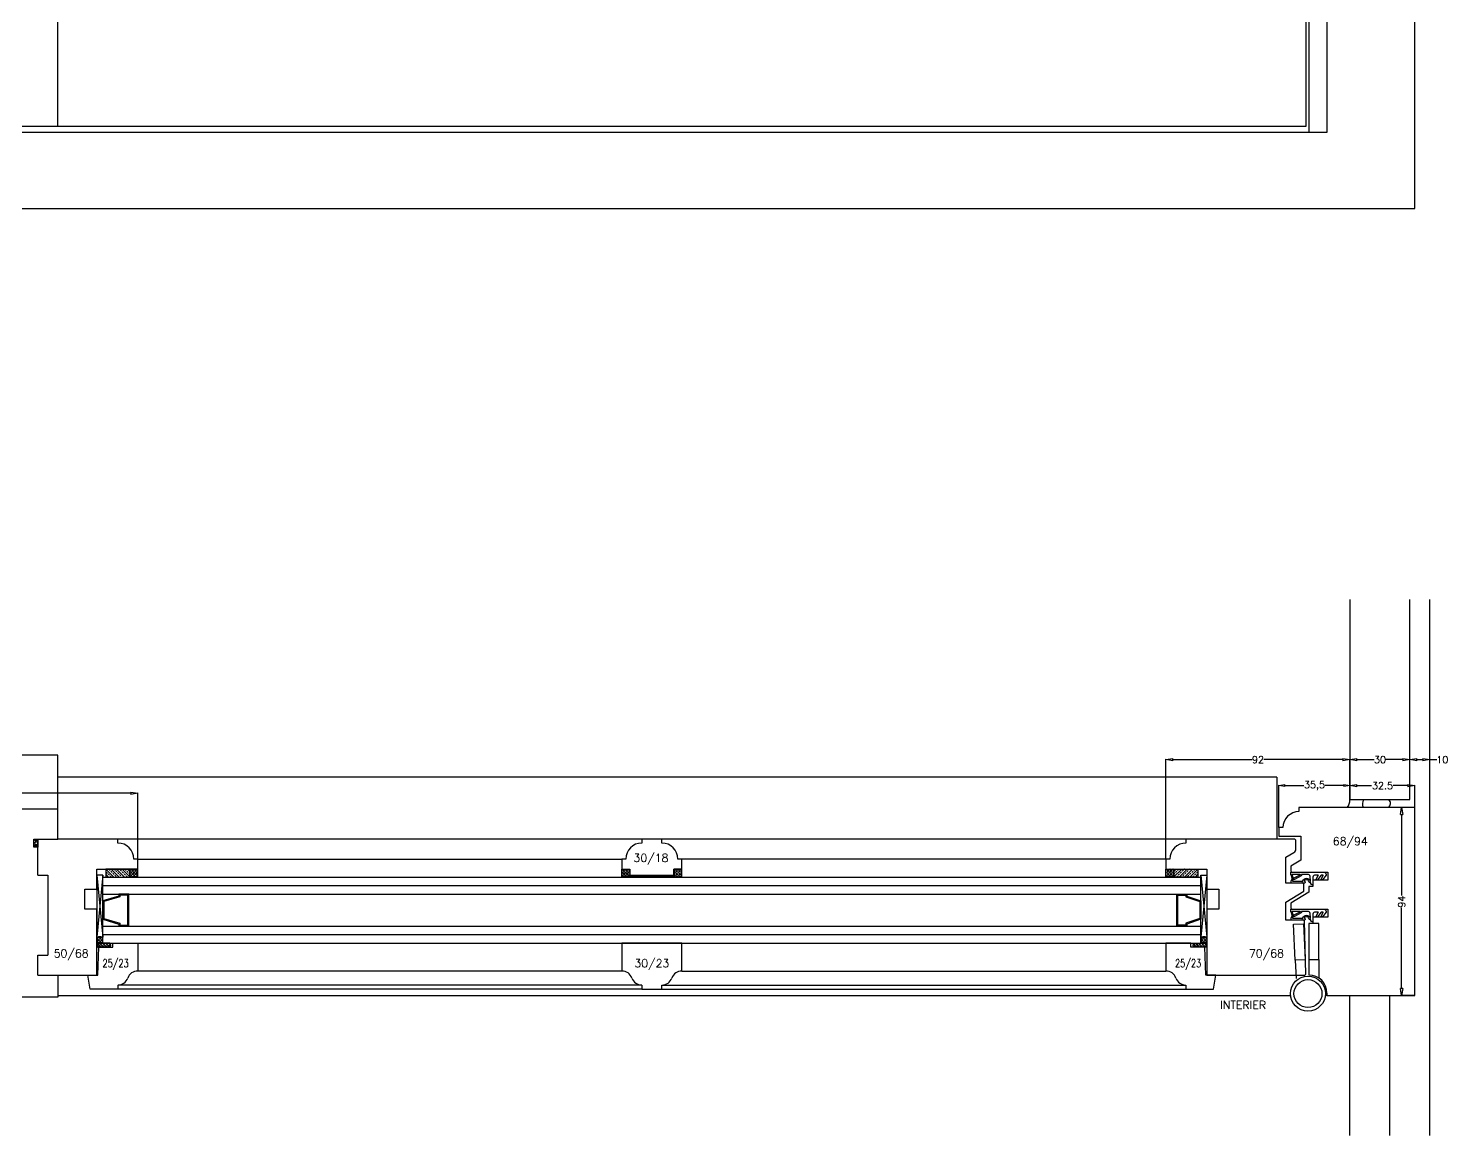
# Model space of a CAD drawing. Header units: millimetres. Extents: x 2806 to 10642, y -276 to 6064.
# Drawn here: x 5876 to 6585, y 419 to 972 of the extents above; entities that cross this region are included whole.
import ezdxf
from ezdxf.enums import TextEntityAlignment as Align

# ---------------------------------------------------------------- set-up
doc = ezdxf.new("R2010")
doc.units = ezdxf.units.MM
doc.layers.get('0').update_dxf_attribs({"color": 250})
doc.layers.add('dim', color=7, linetype='Continuous')
doc.layers.add('wall', color=5, linetype='Continuous')
doc.styles.add('ROMAND', font='romand.shx')
doc.styles.add('romans', font='romans.shx')
doc.dimstyles.new('ECH1-1', dxfattribs={"dimtxt": 3.5, "dimasz": 3.5, "dimexe": 0.18, "dimexo": 0, "dimgap": 0.09, "dimtad": 0, "dimdec": 4, "dimdsep": 46, "dimtxsty": 'romans', "dimblk1": 'CLOSEDBLANK', "dimblk2": 'CLOSEDBLANK', "dimsah": 1, "dimcen": 1, "dimclrd": 3, "dimclre": 3, "dimclrt": 6, "dimadec": 0, "dimazin": 0, "dimtfac": 1, "dimtdec": 4, "dimtofl": 0, "dimtmove": 0, "dimatfit": 3, "dimldrblk": 'CLOSEDBLANK', "dimfxl": 1, "dimtolj": 1, "dimtzin": 0, "dimarcsym": 0})

# ---------------------------------------------------------------- blocks, each defined once
blk = doc.blocks.new('_ClosedBlank')
at = {"color": 0, "linetype": 'ByBlock', "lineweight": -2}
for p, q in [((-1, 0.17), (0, 0)), ((-1, 0.17), (-1, -0.17)), ((0, 0), (-1, -0.17))]:
    blk.add_line(p, q, dxfattribs=at)
blk = doc.blocks.new('*D25')
at = {"layer": 'Defpoints', "color": 0, "transparency": 16777216}
for p in [(5930.28, 589.98), (5782.28, 557.12), (5930.28, 553.12)]:
    blk.add_point(p, dxfattribs=at)
at = {"layer": 'dim', "color": 3, "lineweight": -2, "transparency": 16777216}
for p, q in [((5782.28, 557.12), (5782.28, 590.16)), ((5785.78, 589.98), (5851.94, 589.98)), ((5926.78, 589.98), (5860.62, 589.98)), ((5930.28, 553.12), (5930.28, 590.16))]:
    blk.add_line(p, q, dxfattribs=at)
at = {"layer": 'dim', "color": 3, "lineweight": -2, "transparency": 16777216, "xscale": 3.5, "yscale": 3.5, "zscale": 3.5, "rotation": 180}
blk.add_blockref('_ClosedBlank', (5782.28, 589.98), dxfattribs=at)
at = {"layer": 'dim', "color": 3, "lineweight": -2, "transparency": 16777216, "xscale": 3.5, "yscale": 3.5, "zscale": 3.5}
blk.add_blockref('_ClosedBlank', (5930.28, 589.98), dxfattribs=at)
at = {"layer": 'dim', "color": 6, "transparency": 16777216, "insert": (5856.28, 589.98), "char_height": 3.5, "attachment_point": 5, "style": 'romans'}
blk.add_mtext('\\A1;148', dxfattribs=at)
blk = doc.blocks.new('*D4')
at = {"layer": 'Defpoints', "color": 0, "transparency": 16777216}
for p in [(6568.78, 593.81), (6536.28, 586.82), (6568.78, 582.82)]:
    blk.add_point(p, dxfattribs=at)
at = {"layer": 'dim', "color": 3, "lineweight": -2, "transparency": 16777216}
for p, q in [((6536.28, 586.82), (6536.28, 593.99)), ((6539.78, 593.81), (6547.11, 593.81)), ((6565.28, 593.81), (6557.96, 593.81)), ((6568.78, 582.82), (6568.78, 593.99))]:
    blk.add_line(p, q, dxfattribs=at)
at = {"layer": 'dim', "color": 3, "lineweight": -2, "transparency": 16777216, "xscale": 3.5, "yscale": 3.5, "zscale": 3.5, "rotation": 180}
blk.add_blockref('_ClosedBlank', (6536.28, 593.81), dxfattribs=at)
at = {"layer": 'dim', "color": 3, "lineweight": -2, "transparency": 16777216, "xscale": 3.5, "yscale": 3.5, "zscale": 3.5}
blk.add_blockref('_ClosedBlank', (6568.78, 593.81), dxfattribs=at)
at = {"layer": 'dim', "color": 6, "transparency": 16777216, "insert": (6552.53, 593.81), "char_height": 3.5, "attachment_point": 5, "style": 'romans'}
blk.add_mtext('\\A1;32.5', dxfattribs=at)
blk = doc.blocks.new('*D29')
at = {"layer": 'Defpoints', "color": 0, "transparency": 16777216}
for p in [(6536.28, 606.81), (6536.28, 586.82), (6566.28, 586.82)]:
    blk.add_point(p, dxfattribs=at)
at = {"layer": 'dim', "color": 3, "lineweight": -2, "transparency": 16777216}
for p, q in [((6536.28, 586.82), (6536.28, 606.99)), ((6539.78, 606.81), (6548.36, 606.81)), ((6562.78, 606.81), (6554.21, 606.81)), ((6566.28, 586.82), (6566.28, 606.99))]:
    blk.add_line(p, q, dxfattribs=at)
at = {"layer": 'dim', "color": 3, "lineweight": -2, "transparency": 16777216, "xscale": 3.5, "yscale": 3.5, "zscale": 3.5, "rotation": 180}
blk.add_blockref('_ClosedBlank', (6536.28, 606.81), dxfattribs=at)
at = {"layer": 'dim', "color": 3, "lineweight": -2, "transparency": 16777216, "xscale": 3.5, "yscale": 3.5, "zscale": 3.5}
blk.add_blockref('_ClosedBlank', (6566.28, 606.81), dxfattribs=at)
at = {"layer": 'dim', "color": 6, "transparency": 16777216, "insert": (6551.28, 606.81), "char_height": 3.5, "attachment_point": 5, "style": 'romans'}
blk.add_mtext('\\A1;30', dxfattribs=at)
blk = doc.blocks.new('*D5')
at = {"layer": 'Defpoints', "color": 0, "transparency": 16777216}
for p in [(6576.28, 606.81), (6566.28, 586.82), (6576.28, 586.82)]:
    blk.add_point(p, dxfattribs=at)
at = {"layer": 'dim', "color": 3, "lineweight": -2, "transparency": 16777216}
for p, q in [((6566.28, 586.82), (6566.28, 606.99)), ((6569.78, 606.81), (6572.78, 606.81)), ((6576.28, 586.82), (6576.28, 606.99)), ((6576.28, 606.81), (6579.78, 606.81))]:
    blk.add_line(p, q, dxfattribs=at)
at = {"layer": 'dim', "color": 3, "lineweight": -2, "transparency": 16777216, "xscale": 3.5, "yscale": 3.5, "zscale": 3.5, "rotation": 180}
blk.add_blockref('_ClosedBlank', (6566.28, 606.81), dxfattribs=at)
at = {"layer": 'dim', "color": 3, "lineweight": -2, "transparency": 16777216, "xscale": 3.5, "yscale": 3.5, "zscale": 3.5}
blk.add_blockref('_ClosedBlank', (6576.28, 606.81), dxfattribs=at)
at = {"layer": 'dim', "color": 6, "transparency": 16777216, "insert": (6582.46, 606.81), "char_height": 3.5, "attachment_point": 5, "style": 'romans'}
blk.add_mtext('\\A1;10', dxfattribs=at)
blk = doc.blocks.new('*D30')
at = {"layer": 'Defpoints', "color": 0, "transparency": 16777216}
for p in [(6568.78, 582.82), (6562.07, 488.82), (6568.78, 488.82)]:
    blk.add_point(p, dxfattribs=at)
at = {"layer": 'dim', "color": 3, "lineweight": -2, "transparency": 16777216}
for p, q in [((6568.78, 582.82), (6561.89, 582.82)), ((6562.07, 579.32), (6562.07, 538.82)), ((6562.07, 492.32), (6562.07, 532.81)), ((6568.78, 488.82), (6561.89, 488.82))]:
    blk.add_line(p, q, dxfattribs=at)
at = {"layer": 'dim', "color": 3, "lineweight": -2, "transparency": 16777216, "xscale": 3.5, "yscale": 3.5, "zscale": 3.5}
for p, rotation in [((6562.07, 582.82), 90), ((6562.07, 488.82), 270)]:
    blk.add_blockref('_ClosedBlank', p, dxfattribs=dict(at, rotation=rotation))
at = {"layer": 'dim', "color": 6, "transparency": 16777216, "insert": (6562.07, 535.82), "char_height": 3.5, "attachment_point": 5, "rotation": 90, "style": 'romans'}
blk.add_mtext('\\A1;94', dxfattribs=at)
blk = doc.blocks.new('*D6')
at = {"layer": 'Defpoints', "color": 0, "transparency": 16777216}
for p in [(6536.28, 606.81), (6536.28, 586.82), (6444.28, 557.12)]:
    blk.add_point(p, dxfattribs=at)
at = {"layer": 'dim', "color": 3, "lineweight": -2, "transparency": 16777216}
for p, q in [((6444.28, 557.12), (6444.28, 606.99)), ((6447.78, 606.81), (6487.36, 606.81)), ((6532.78, 606.81), (6493.21, 606.81)), ((6536.28, 586.82), (6536.28, 606.99))]:
    blk.add_line(p, q, dxfattribs=at)
at = {"layer": 'dim', "color": 3, "lineweight": -2, "transparency": 16777216, "xscale": 3.5, "yscale": 3.5, "zscale": 3.5, "rotation": 180}
blk.add_blockref('_ClosedBlank', (6444.28, 606.81), dxfattribs=at)
at = {"layer": 'dim', "color": 3, "lineweight": -2, "transparency": 16777216, "xscale": 3.5, "yscale": 3.5, "zscale": 3.5}
blk.add_blockref('_ClosedBlank', (6536.28, 606.81), dxfattribs=at)
at = {"layer": 'dim', "color": 6, "transparency": 16777216, "insert": (6490.28, 606.81), "char_height": 3.5, "attachment_point": 5, "style": 'romans'}
blk.add_mtext('\\A1;92', dxfattribs=at)

msp = doc.modelspace()

# ---------------------------------------------------------------- linework, layer by layer
for p, q in [((6568.78495735, 882.29487696), (6568.78495735, 2006.29487696)), ((5890.28495735, 923.29487696), (5890.28495735, 1953.29487696)), ((6524.78495735, 1955.29487696), (6524.78495735, 920.29487696)), ((6514.28495735, 1038.29487696), (6514.28495735, 923.29487696)), ((6515.78495735, 1038.29487696), (6515.78495735, 920.29487696)), ((6514.28495735, 923.29487696), (5198.28495735, 923.29487696)), ((6524.78495735, 920.29487696), (5187.78495735, 920.29487696)), ((6536.28495735, 882.29487696), (6568.78495735, 882.29487696)), ((6536.28495735, 686.81803476), (6536.28495735, 586.81803476)), ((6566.28495735, 586.81803476), (6566.28495735, 686.81803476)), ((6576.28495735, 418.81803476), (6576.28495735, 686.81803476)), ((5890.28495735, 609.11803476), (5822.28495735, 609.11803476)), ((5890.28495735, 582.11803476), (5890.28495735, 609.11803476)), ((6499.78495735, 598.11803476), (5890.28495735, 598.11803476)), ((6499.78495735, 598.11803476), (6499.78495735, 567.11803476)), ((6500.78495735, 572.81803476), (6500.78495735, 594.05738087)), ((6503.78495735, 593.80738087), (6513.19162402, 593.80738087)), ((6533.28495735, 593.80738087), (6523.87829068, 593.80738087)), ((6536.28495735, 586.81803476), (6536.28495735, 594.05738087)), ((5890.28495735, 582.11803476), (5822.28495735, 582.11803476)), ((5890.28495735, 567.11803476), (5890.28495735, 582.11803476)), ((6568.78495735, 582.81803476), (6510.78495735, 582.81803476)), ((6510.78495735, 582.81803476), (6510.78495735, 580.81803476)), ((6536.28495735, 586.81803476), (6566.28495735, 586.81803476)), ((6568.78495735, 488.81803476), (6568.78495735, 582.81803476)), ((6502.78495735, 572.81803476), (6500.78495735, 572.81803476)), ((6500.78495735, 572.81803476), (6500.78495735, 568.61803476)), ((6500.78495735, 568.61803476), (6511.78495735, 568.61803476)), ((6511.78495735, 568.61803476), (6511.78495735, 556.61803476)), ((5878.28495735, 567.11803476), (5880.28495735, 567.11803476)), ((5878.28495735, 563.11803476), (5878.28495735, 567.11803476)), ((5880.28495735, 563.11803476), (5878.28495735, 563.11803476)), ((5880.28495735, 567.11803476), (5890.28495735, 567.11803476)), ((5880.28495735, 549.11803476), (5880.28495735, 567.11803476)), ((5880.28495735, 567.11803476), (5880.28495735, 563.11803476)), ((5920.28495735, 567.11803476), (5890.28495735, 567.11803476)), ((6182.28495735, 567.11803476), (5920.28495735, 567.11803476)), ((5920.28495735, 565.11803476), (5920.28495735, 567.11803476)), ((6192.28495735, 567.11803476), (6182.28495735, 567.11803476)), ((6182.28495735, 567.11803476), (6182.28495735, 565.11803476)), ((6454.28495735, 567.11803476), (6192.28495735, 567.11803476)), ((6192.28495735, 565.11803476), (6192.28495735, 567.11803476)), ((6508.78495735, 567.11803476), (6454.28495735, 567.11803476)), ((6454.28495735, 567.11803476), (6454.28495735, 565.11803476)), ((6509.28495735, 566.61803476), (6508.78495735, 567.11803476)), ((6509.28495735, 562.16810396), (6509.28495735, 566.61803476)), ((5930.28495735, 557.11803476), (5928.28495735, 557.11803476)), ((5930.28495735, 557.11803476), (6172.28495735, 557.11803476)), ((5930.28495735, 552.11803476), (5930.28495735, 557.11803476)), ((6174.28495735, 557.11803476), (6172.28495735, 557.11803476)), ((6172.28495735, 557.11803476), (6172.28495735, 552.11803476)), ((6202.28495735, 557.11803476), (6200.28495735, 557.11803476)), ((6444.28495735, 557.11803476), (6202.28495735, 557.11803476)), ((6202.28495735, 552.11803476), (6202.28495735, 557.11803476)), ((6446.28495735, 557.11803476), (6444.28495735, 557.11803476)), ((6444.28495735, 557.11803476), (6444.28495735, 552.11803476)), ((6504.28495735, 558.1160486), (6508.28839353, 560.43804158)), ((6504.28495735, 545.11803476), (6504.28495735, 558.1160486)), ((6511.78495735, 556.61803476), (6506.78495735, 553.61803476)), ((6506.78495735, 553.61803476), (6506.78495735, 551.11803476)), ((5880.28495735, 549.11803476), (5885.28495735, 549.11803476)), ((5885.28495735, 549.11803476), (5885.28495735, 509.11803476)), ((5909.78495735, 542.11803476), (5909.78495735, 552.11803476)), ((5909.78495735, 552.11803476), (5930.28495735, 552.11803476)), ((5912.78495735, 549.11803476), (5909.78495735, 518.11803476)), ((5909.78495735, 549.11803476), (5912.78495735, 518.11803476)), ((5912.78495735, 549.11803476), (5909.78495735, 549.11803476)), ((5909.78495735, 549.11803476), (5909.78495735, 518.11803476)), ((5912.78495735, 518.11803476), (5912.78495735, 549.11803476)), ((5912.78495735, 548.11803476), (6461.78495735, 548.11803476)), ((5912.78495735, 515.11803476), (5912.78495735, 548.11803476)), ((5914.28495735, 552.11803476), (5914.28495735, 548.11803476)), ((5926.28495735, 552.11803476), (5914.28495735, 552.11803476)), ((5914.28495735, 548.11803476), (5926.28495735, 548.11803476)), ((5926.28495735, 552.11803476), (5926.28495735, 548.11803476)), ((5930.28495735, 552.11803476), (5926.28495735, 552.11803476)), ((5926.28495735, 548.11803476), (5926.28495735, 552.11803476)), ((5926.28495735, 548.11803476), (5930.28495735, 548.11803476)), ((5930.28495735, 548.11803476), (5930.28495735, 552.11803476)), ((6172.28495735, 548.11803476), (6172.28495735, 552.11803476)), ((6172.28495735, 552.11803476), (6176.28495735, 552.11803476)), ((6172.28495735, 552.11803476), (6176.28495735, 552.11803476)), ((6176.28495735, 548.11803476), (6172.28495735, 548.11803476)), ((6176.28495735, 552.11803476), (6176.28495735, 548.11803476)), ((6176.28495735, 552.11803476), (6176.28495735, 549.11803476)), ((6176.28495735, 548.51803476), (6176.28495735, 549.11803476)), ((6176.28495735, 549.11803476), (6198.28495735, 549.11803476)), ((6176.28495735, 549.11803476), (6198.28495735, 549.11803476)), ((6198.28495735, 548.51803476), (6176.28495735, 548.51803476)), ((6198.28495735, 552.11803476), (6198.28495735, 548.11803476)), ((6202.28495735, 552.11803476), (6198.28495735, 552.11803476)), ((6198.28495735, 549.11803476), (6198.28495735, 552.11803476)), ((6198.28495735, 552.11803476), (6202.28495735, 552.11803476)), ((6198.28495735, 549.11803476), (6198.28495735, 548.51803476)), ((6198.28495735, 548.11803476), (6202.28495735, 548.11803476)), ((6202.28495735, 548.11803476), (6202.28495735, 552.11803476)), ((6444.28495735, 548.11803476), (6444.28495735, 552.11803476)), ((6444.28495735, 552.11803476), (6448.28495735, 552.11803476)), ((6444.28495735, 552.11803476), (6464.78495735, 552.11803476)), ((6448.28495735, 548.11803476), (6444.28495735, 548.11803476)), ((6448.28495735, 548.11803476), (6448.28495735, 552.11803476)), ((6448.28495735, 552.11803476), (6460.28495735, 552.11803476)), ((6448.28495735, 552.11803476), (6448.28495735, 548.11803476)), ((6460.28495735, 548.11803476), (6448.28495735, 548.11803476)), ((6460.28495735, 552.11803476), (6460.28495735, 548.11803476)), ((6464.78495735, 549.11803476), (6461.78495735, 518.11803476)), ((6461.78495735, 549.11803476), (6464.78495735, 518.11803476)), ((6461.78495735, 518.11803476), (6461.78495735, 549.11803476)), ((6461.78495735, 549.11803476), (6464.78495735, 549.11803476)), ((6461.78495735, 515.11803476), (6461.78495735, 548.11803476)), ((6464.78495735, 552.11803476), (6464.78495735, 542.11803476)), ((6464.78495735, 549.11803476), (6464.78495735, 518.11803476)), ((6506.78495735, 551.11803476), (6507.28495735, 550.61803476)), ((6507.28495735, 550.61803476), (6525.28495735, 550.61803476)), ((6525.28495735, 546.61803476), (6517.78495735, 546.61803476)), ((6517.78495735, 546.61803476), (6517.78495735, 543.31803476)), ((6525.28495735, 550.61803476), (6525.28495735, 546.61803476)), ((5903.78495735, 532.11803476), (5903.78495735, 542.11803476)), ((5903.78495735, 542.11803476), (5909.78495735, 542.11803476)), ((5912.78495735, 543.86803476), (6461.78495735, 543.86803476)), ((5912.78495735, 539.61803476), (6461.78495735, 539.61803476)), ((5925.78461214, 539.61849502), (5920.78461214, 539.61849502)), ((5920.78461214, 539.61849502), (5920.78461214, 538.61849502)), ((5925.78461214, 523.61849501), (5925.78461214, 539.61849502)), ((6449.78530256, 523.61849501), (6449.78530256, 539.61849502)), ((6449.78530256, 539.61849502), (6454.78530256, 539.61849502)), ((6454.78530256, 539.61849502), (6454.78530256, 538.61849502)), ((6464.78495735, 542.11803476), (6470.78495735, 542.11803476)), ((6470.78495735, 542.11803476), (6470.78495735, 532.11803476)), ((6512.78495735, 545.11803476), (6504.28495735, 545.11803476)), ((6504.28495735, 535.61805696), (6513.28495735, 541.11804806)), ((6515.78495735, 540.51803476), (6506.78495735, 535.11803476)), ((6513.28495735, 544.61803476), (6512.78495735, 545.11803476)), ((6513.28495735, 541.11804806), (6513.28495735, 544.61803476)), ((6517.78495735, 543.31803476), (6515.78495735, 543.31803476)), ((6515.78495735, 543.31803476), (6515.78495735, 540.51803476)), ((5920.78461214, 538.61849502), (5912.78461214, 536.18516423)), ((5912.78461214, 536.18516423), (5912.78461214, 527.0518258)), ((5921.28461214, 538.262956), (5913.28461214, 535.82962521)), ((5913.28461214, 535.82962521), (5913.28461214, 527.40736482)), ((5925.28461214, 539.11849502), (5921.28461214, 539.11849502)), ((5921.28461214, 539.11849502), (5921.28461214, 538.262956)), ((5925.28461214, 524.11849501), (5925.28461214, 539.11849502)), ((6450.28530256, 524.11849501), (6450.28530256, 539.11849502)), ((6450.28530256, 539.11849502), (6454.28530256, 539.11849502)), ((6454.28530256, 539.11849502), (6454.28530256, 538.262956)), ((6454.28530256, 538.262956), (6461.28530256, 535.82962521)), ((6454.78530256, 538.61849502), (6461.78530256, 536.18516423)), ((6461.28530256, 535.82962521), (6461.28530256, 527.40736482)), ((6461.78530256, 536.18516423), (6461.78530256, 527.0518258)), ((6504.28495735, 526.61803476), (6504.28495735, 535.61805696)), ((6506.78495735, 535.11803476), (6506.78495735, 532.61803476)), ((6506.78495735, 532.61803476), (6507.28495735, 532.11803476)), ((5909.78495735, 532.11803476), (5903.78495735, 532.11803476)), ((5909.78495735, 499.11803476), (5909.78495735, 532.11803476)), ((5912.78461214, 527.0518258), (5920.78461214, 524.61849501)), ((5913.28461214, 527.40736482), (5921.28461214, 524.97403403)), ((6461.28530256, 527.40736482), (6454.28530256, 524.97403403)), ((6461.78530256, 527.0518258), (6454.78530256, 524.61849501)), ((6470.78495735, 532.11803476), (6464.78495735, 532.11803476)), ((6464.78495735, 532.11803476), (6464.78495735, 499.11803476)), ((6513.06881152, 526.61803476), (6504.28495735, 526.61803476)), ((6507.28495735, 532.11803476), (6525.28495735, 532.11803476)), ((6513.58182794, 526.11820421), (6513.06881152, 526.61803476)), ((6514.28495735, 499.6178653), (6513.58182794, 526.11820421)), ((6525.28495735, 528.11803476), (6517.78495735, 528.11803476)), ((6517.78495735, 528.11803476), (6517.78495735, 524.81803476)), ((6525.28495735, 532.11803476), (6525.28495735, 528.11803476)), ((5909.78495735, 518.11803476), (5912.78495735, 518.11803476)), ((5912.78495735, 523.61803476), (6461.78495735, 523.61803476)), ((5912.78495735, 519.36803476), (6461.78495735, 519.36803476)), ((5920.78461214, 524.61849501), (5920.78461214, 523.61849501)), ((5920.78461214, 523.61849501), (5925.78461214, 523.61849501)), ((5921.28461214, 524.97403403), (5921.28461214, 524.11849501)), ((5921.28461214, 524.11849501), (5925.28461214, 524.11849501)), ((6454.78530256, 523.61849501), (6449.78530256, 523.61849501)), ((6454.28530256, 524.11849501), (6450.28530256, 524.11849501)), ((6454.28530256, 524.97403403), (6454.28530256, 524.11849501)), ((6454.78530256, 524.61849501), (6454.78530256, 523.61849501)), ((6464.78495735, 518.11803476), (6461.78495735, 518.11803476)), ((6508.07371925, 524.50590072), (6513.06769303, 524.75131028)), ((6508.95719368, 506.5275951), (6508.07371925, 524.50590072)), ((6513.06769303, 524.75131028), (6513.95116746, 506.77300466)), ((6517.78495735, 524.81803476), (6515.78495735, 524.81803476)), ((6520.78495735, 524.81803476), (6515.78495735, 524.81803476)), ((6515.78495735, 524.81803476), (6515.78495735, 506.81803476)), ((6515.78495735, 524.81803476), (6515.78495735, 499.11803476)), ((6520.78495735, 506.81803476), (6520.78495735, 524.81803476)), ((5909.78495735, 517.11803476), (5909.78495735, 515.11803476)), ((5909.78495735, 515.11803476), (5912.78495735, 515.11803476)), ((5910.28495735, 499.11803476), (5910.78495735, 513.11803476)), ((5916.28495735, 515.11803476), (5910.29575691, 515.11803476)), ((5910.29575691, 513.11803476), (5916.28495735, 513.11803476)), ((5910.78495735, 513.11803476), (5917.78495735, 513.11803476)), ((5912.78495735, 515.11803476), (5912.78495735, 517.11803476)), ((5912.78495735, 515.11803476), (6461.78495735, 515.11803476)), ((5917.78495735, 513.11803476), (5917.78495735, 515.11803476)), ((5917.78495735, 515.11803476), (5930.28495735, 515.11803476)), ((5930.28495735, 515.11803476), (5930.28495735, 501.11803476)), ((6202.28495735, 515.11803476), (6172.28495735, 515.11803476)), ((6172.28495735, 515.11803476), (6172.28495735, 501.11803476)), ((6202.28495735, 501.11803476), (6202.28495735, 515.11803476)), ((6456.78495735, 515.11803476), (6444.28495735, 515.11803476)), ((6444.28495735, 515.11803476), (6444.28495735, 501.11803476)), ((6456.78495735, 513.11803476), (6456.78495735, 515.11803476)), ((6463.78495735, 513.11803476), (6456.78495735, 513.11803476)), ((6458.28495735, 515.11803476), (6464.27415779, 515.11803476)), ((6464.27415779, 513.11803476), (6458.28495735, 513.11803476)), ((6461.78495735, 515.11803476), (6461.78495735, 517.11803476)), ((6464.78495735, 515.11803476), (6461.78495735, 515.11803476)), ((6464.28495735, 499.11803476), (6463.78495735, 513.11803476)), ((6464.78495735, 517.11803476), (6464.78495735, 515.11803476)), ((5880.28495735, 509.11803476), (5885.28495735, 509.11803476)), ((5880.28495735, 499.11803476), (5880.28495735, 509.11803476)), ((6513.95116746, 506.77300466), (6508.95719368, 506.5275951)), ((6508.95719368, 506.5275951), (6509.40956621, 497.32201822)), ((6515.78495735, 506.81803476), (6520.78495735, 506.81803476)), ((6520.78495735, 506.81803476), (6520.78495735, 497.60134953)), ((5880.28495735, 499.11803476), (5890.28495735, 499.11803476)), ((5890.28495735, 499.11803476), (5890.28495735, 488.11803476)), ((5890.28495735, 499.11803476), (5909.78495735, 499.11803476)), ((5906.53495735, 492.11803476), (5905.28495735, 499.11803476)), ((5905.28495735, 499.11803476), (5910.28495735, 499.11803476)), ((6172.28495735, 501.11803476), (5930.28495735, 501.11803476)), ((6202.28495735, 501.11803476), (6444.28495735, 501.11803476)), ((6469.28495735, 499.11803476), (6464.28495735, 499.11803476)), ((6464.78495735, 499.11803476), (6513.79797377, 499.11803476)), ((6468.03495735, 492.11803476), (6469.28495735, 499.11803476)), ((6513.79797377, 499.11803476), (6514.28495735, 499.6178653)), ((5920.28495735, 492.11803476), (5906.53495735, 492.11803476)), ((5920.28495735, 494.11803476), (5920.28495735, 492.11803476)), ((6182.28495735, 492.11803476), (5920.28495735, 492.11803476)), ((6182.28495735, 494.11803476), (5920.51805161, 494.11803476)), ((6182.28495735, 494.11803476), (6182.28495735, 492.11803476)), ((6182.28495735, 492.11803476), (6192.28495735, 492.11803476)), ((6192.28495735, 494.11803476), (6454.05186309, 494.11803476)), ((6192.28495735, 492.11803476), (6192.28495735, 494.11803476)), ((6192.28495735, 492.11803476), (6454.28495735, 492.11803476)), ((6454.28495735, 494.11803476), (6454.28495735, 492.11803476)), ((6454.28495735, 492.11803476), (6468.03495735, 492.11803476)), ((6524.78495735, 490.11803476), (6524.78495735, 488.81803476)), ((5890.28495735, 488.11803476), (5822.28495735, 488.11803476)), ((5890.28495735, 488.81803476), (6506.55226017, 488.81803476)), ((6524.78495735, 488.81803476), (6524.01765453, 488.81803476)), ((6524.78495735, 488.81803476), (6568.78495735, 488.81803476)), ((6536.28495735, 418.81803476), (6536.28495735, 488.81803476)), ((6556.28495735, 418.81803476), (6556.28495735, 488.81803476))]:
    msp.add_line(p, q)
at = {"linetype": 'Continuous'}
for p, q in [((5878.28495735, 566.46101738), (5878.94197473, 567.11803476)), ((5878.28495735, 564.66496615), (5880.28495735, 566.66496615)), ((5878.28495735, 565.56299138), (5878.39825581, 565.67628984)), ((5878.28495735, 563.76694015), (5879.29628142, 564.77826423)), ((5878.53407718, 563.11803476), (5880.28495735, 564.86891493)), ((5878.84726861, 566.12530264), (5879.84000073, 567.11803476)), ((5879.43210318, 563.11803476), (5880.19430703, 563.88023861)), ((5879.74529423, 565.22727703), (5880.28495735, 565.76694015)), ((5914.28495735, 549.47016344), (5915.63708603, 548.11803476)), ((5914.28495735, 548.12312502), (5914.29004761, 548.11803476)), ((5914.33116287, 552.11803476), (5918.33116287, 548.11803476)), ((5914.38578283, 550.71637638), (5915.05930204, 550.04285717)), ((5915.39606164, 549.70609756), (5916.06958085, 549.03257835)), ((5915.73282125, 552.06341479), (5916.40634046, 551.38989558)), ((5916.40634046, 548.69581875), (5916.98412445, 548.11803476)), ((5916.74310006, 551.05313598), (5917.41661927, 550.37961677)), ((5917.0252397, 552.11803476), (5921.0252397, 548.11803476)), ((5917.75337887, 550.04285717), (5918.42689808, 549.36933796)), ((5918.37227812, 552.11803476), (5918.76365769, 551.72665519)), ((5918.76365769, 549.03257835), (5919.4371769, 548.35905914)), ((5919.10041729, 551.38989558), (5919.7739365, 550.71637638)), ((5919.71931654, 552.11803476), (5923.71931654, 548.11803476)), ((5920.11069611, 550.37961677), (5920.78421531, 549.70609756)), ((5921.06635496, 552.11803476), (5921.12097492, 552.06341479)), ((5921.12097492, 549.36933796), (5921.79449413, 548.69581875)), ((5921.45773452, 551.72665519), (5922.13125373, 551.05313598)), ((5922.13125373, 548.35905914), (5922.37227812, 548.11803476)), ((5922.41339337, 552.11803476), (5926.28495735, 548.24647078)), ((5922.46801334, 550.71637638), (5923.14153255, 550.04285717)), ((5923.47829215, 549.70609756), (5924.15181136, 549.03257835)), ((5923.81505176, 552.06341479), (5924.48857096, 551.38989558)), ((5924.48857096, 548.69581875), (5925.06635496, 548.11803476)), ((5924.82533057, 551.05313598), (5925.49884978, 550.37961677)), ((5925.10747021, 552.11803476), (5926.28495735, 550.94054762)), ((5925.83560938, 550.04285717), (5926.28495735, 549.5935092)), ((5926.28495735, 551.16572434), (5926.77853628, 551.65930327)), ((5926.28495735, 551.07525146), (5926.77853628, 550.58167253)), ((5926.28495735, 549.68398208), (5926.77853628, 550.17756101)), ((5926.28495735, 549.5935092), (5926.77853628, 549.09993027)), ((5926.28495735, 548.20223982), (5926.77853628, 548.69581875)), ((5926.72391631, 552.11803476), (5926.77853628, 552.06341479)), ((5926.98059204, 551.86135903), (5927.23726776, 552.11803476)), ((5926.98059204, 551.86135903), (5927.51940741, 551.32254366)), ((5926.98059204, 550.37961677), (5927.51940741, 550.91843214)), ((5926.98059204, 550.37961677), (5927.51940741, 549.8408014)), ((5926.98059204, 548.89787451), (5927.51940741, 549.43668988)), ((5926.98059204, 548.89787451), (5927.51940741, 548.35905914)), ((5927.72146317, 551.1204879), (5928.26027854, 551.65930327)), ((5927.72146317, 551.1204879), (5928.26027854, 550.58167253)), ((5927.72146317, 549.63874564), (5928.26027854, 550.17756101)), ((5927.72146317, 549.63874564), (5928.26027854, 549.09993027)), ((5927.72146317, 548.15700338), (5928.26027854, 548.69581875)), ((5927.72146317, 548.15700338), (5927.76043179, 548.11803476)), ((5928.20565857, 552.11803476), (5928.26027854, 552.06341479)), ((5928.4623343, 551.86135903), (5928.71901002, 552.11803476)), ((5928.4623343, 551.86135903), (5929.00114967, 551.32254366)), ((5928.4623343, 550.37961677), (5929.00114967, 550.91843214)), ((5928.4623343, 550.37961677), (5929.00114967, 549.8408014)), ((5928.4623343, 548.89787451), (5929.00114967, 549.43668988)), ((5928.4623343, 548.89787451), (5929.00114967, 548.35905914)), ((5929.20320543, 551.1204879), (5929.7420208, 551.65930327)), ((5929.20320543, 551.1204879), (5929.7420208, 550.58167253)), ((5929.20320543, 549.63874564), (5929.7420208, 550.17756101)), ((5929.20320543, 549.63874564), (5929.7420208, 549.09993027)), ((5929.20320543, 548.15700338), (5929.7420208, 548.69581875)), ((5929.20320543, 548.15700338), (5929.24217405, 548.11803476)), ((5929.68740083, 552.11803476), (5929.7420208, 552.06341479)), ((5929.94407656, 551.86135903), (5930.20075228, 552.11803476)), ((5929.94407656, 551.86135903), (5930.28495735, 551.52047824)), ((5929.94407656, 550.37961677), (5930.28495735, 550.72049756)), ((5929.94407656, 550.37961677), (5930.28495735, 550.03873598)), ((5929.94407656, 548.89787451), (5930.28495735, 549.2387553)), ((5929.94407656, 548.89787451), (5930.28495735, 548.55699372)), ((6172.28495735, 552.08229248), (6172.30383504, 552.06341479)), ((6172.28495735, 551.64042558), (6172.30383504, 551.65930327)), ((6172.28495735, 550.60055022), (6172.30383504, 550.58167253)), ((6172.28495735, 550.15868332), (6172.30383504, 550.17756101)), ((6172.28495735, 549.11880796), (6172.30383504, 549.09993027)), ((6172.28495735, 548.67694106), (6172.30383504, 548.69581875)), ((6172.5058908, 551.86135903), (6172.76256652, 552.11803476)), ((6172.5058908, 551.86135903), (6173.04470617, 551.32254366)), ((6172.5058908, 550.37961677), (6173.04470617, 550.91843214)), ((6172.5058908, 550.37961677), (6173.04470617, 549.8408014)), ((6172.5058908, 548.89787451), (6173.04470617, 549.43668988)), ((6172.5058908, 548.89787451), (6173.04470617, 548.35905914)), ((6173.24676193, 551.1204879), (6173.7855773, 551.65930327)), ((6173.24676193, 551.1204879), (6173.7855773, 550.58167253)), ((6173.24676193, 549.63874564), (6173.7855773, 550.17756101)), ((6173.24676193, 549.63874564), (6173.7855773, 549.09993027)), ((6173.24676193, 548.15700338), (6173.7855773, 548.69581875)), ((6173.24676193, 548.15700338), (6173.28573055, 548.11803476)), ((6173.73095733, 552.11803476), (6173.7855773, 552.06341479)), ((6173.98763306, 551.86135903), (6174.24430878, 552.11803476)), ((6173.98763306, 551.86135903), (6174.52644843, 551.32254366)), ((6173.98763306, 550.37961677), (6174.52644843, 550.91843214)), ((6173.98763306, 550.37961677), (6174.52644843, 549.8408014)), ((6173.98763306, 548.89787451), (6174.52644843, 549.43668988)), ((6173.98763306, 548.89787451), (6174.52644843, 548.35905914)), ((6174.72850419, 551.1204879), (6175.26731956, 551.65930327)), ((6174.72850419, 551.1204879), (6175.26731956, 550.58167253)), ((6174.72850419, 549.63874564), (6175.26731956, 550.17756101)), ((6174.72850419, 549.63874564), (6175.26731956, 549.09993027)), ((6174.72850419, 548.15700338), (6175.26731956, 548.69581875)), ((6174.72850419, 548.15700338), (6174.76747281, 548.11803476)), ((6175.21269959, 552.11803476), (6175.26731956, 552.06341479)), ((6175.46937532, 551.86135903), (6175.72605104, 552.11803476)), ((6175.46937532, 551.86135903), (6176.00819069, 551.32254366)), ((6175.46937532, 550.37961677), (6176.00819069, 550.91843214)), ((6175.46937532, 550.37961677), (6176.00819069, 549.8408014)), ((6175.46937532, 548.89787451), (6176.00819069, 549.43668988)), ((6175.46937532, 548.89787451), (6176.00819069, 548.35905914)), ((6176.21024645, 551.1204879), (6176.28495735, 551.1951988)), ((6176.21024645, 551.1204879), (6176.28495735, 551.045777)), ((6176.21024645, 549.63874564), (6176.28495735, 549.71345654)), ((6176.21024645, 549.63874564), (6176.28495735, 549.56403474)), ((6176.21024645, 548.15700338), (6176.28495735, 548.23171428)), ((6176.21024645, 548.15700338), (6176.24921507, 548.11803476)), ((6198.35966825, 551.1204879), (6198.28495735, 551.1951988)), ((6198.35966825, 551.1204879), (6198.28495735, 551.045777)), ((6198.35966825, 549.63874564), (6198.28495735, 549.71345654)), ((6198.35966825, 549.63874564), (6198.28495735, 549.56403474)), ((6198.35966825, 548.15700338), (6198.28495735, 548.23171428)), ((6198.35966825, 548.15700338), (6198.32069963, 548.11803476)), ((6199.10053938, 551.86135903), (6198.56172401, 551.32254366)), ((6199.10053938, 550.37961677), (6198.56172401, 550.91843214)), ((6199.10053938, 550.37961677), (6198.56172401, 549.8408014)), ((6199.10053938, 548.89787451), (6198.56172401, 549.43668988)), ((6199.10053938, 548.89787451), (6198.56172401, 548.35905914)), ((6199.10053938, 551.86135903), (6198.84386366, 552.11803476)), ((6199.35721511, 552.11803476), (6199.30259514, 552.06341479)), ((6199.84141051, 551.1204879), (6199.30259514, 551.65930327)), ((6199.84141051, 551.1204879), (6199.30259514, 550.58167253)), ((6199.84141051, 549.63874564), (6199.30259514, 550.17756101)), ((6199.84141051, 549.63874564), (6199.30259514, 549.09993027)), ((6199.84141051, 548.15700338), (6199.30259514, 548.69581875)), ((6199.84141051, 548.15700338), (6199.80244189, 548.11803476)), ((6200.58228164, 551.86135903), (6200.04346627, 551.32254366)), ((6200.58228164, 550.37961677), (6200.04346627, 550.91843214)), ((6200.58228164, 550.37961677), (6200.04346627, 549.8408014)), ((6200.58228164, 548.89787451), (6200.04346627, 549.43668988)), ((6200.58228164, 548.89787451), (6200.04346627, 548.35905914)), ((6200.58228164, 551.86135903), (6200.32560592, 552.11803476)), ((6200.83895737, 552.11803476), (6200.7843374, 552.06341479)), ((6201.32315277, 551.1204879), (6200.7843374, 551.65930327)), ((6201.32315277, 551.1204879), (6200.7843374, 550.58167253)), ((6201.32315277, 549.63874564), (6200.7843374, 550.17756101)), ((6201.32315277, 549.63874564), (6200.7843374, 549.09993027)), ((6201.32315277, 548.15700338), (6200.7843374, 548.69581875)), ((6201.32315277, 548.15700338), (6201.28418415, 548.11803476)), ((6202.0640239, 551.86135903), (6201.52520853, 551.32254366)), ((6202.0640239, 550.37961677), (6201.52520853, 550.91843214)), ((6202.0640239, 550.37961677), (6201.52520853, 549.8408014)), ((6202.0640239, 548.89787451), (6201.52520853, 549.43668988)), ((6202.0640239, 548.89787451), (6201.52520853, 548.35905914)), ((6202.0640239, 551.86135903), (6201.80734818, 552.11803476)), ((6202.28495735, 552.08229248), (6202.26607966, 552.06341479)), ((6202.28495735, 551.64042558), (6202.26607966, 551.65930327)), ((6202.28495735, 550.60055022), (6202.26607966, 550.58167253)), ((6202.28495735, 550.15868332), (6202.26607966, 550.17756101)), ((6202.28495735, 549.11880796), (6202.26607966, 549.09993027)), ((6202.28495735, 548.67694106), (6202.26607966, 548.69581875)), ((6444.62583814, 551.86135903), (6444.28495735, 551.52047824)), ((6444.62583814, 550.37961677), (6444.28495735, 550.72049756)), ((6444.62583814, 550.37961677), (6444.28495735, 550.03873598)), ((6444.62583814, 548.89787451), (6444.28495735, 549.2387553)), ((6444.62583814, 548.89787451), (6444.28495735, 548.55699372)), ((6444.62583814, 551.86135903), (6444.36916242, 552.11803476)), ((6444.88251387, 552.11803476), (6444.8278939, 552.06341479)), ((6445.36670927, 551.1204879), (6444.8278939, 551.65930327)), ((6445.36670927, 551.1204879), (6444.8278939, 550.58167253)), ((6445.36670927, 549.63874564), (6444.8278939, 550.17756101)), ((6445.36670927, 549.63874564), (6444.8278939, 549.09993027)), ((6445.36670927, 548.15700338), (6444.8278939, 548.69581875)), ((6445.36670927, 548.15700338), (6445.32774065, 548.11803476)), ((6446.1075804, 551.86135903), (6445.56876503, 551.32254366)), ((6446.1075804, 550.37961677), (6445.56876503, 550.91843214)), ((6446.1075804, 550.37961677), (6445.56876503, 549.8408014)), ((6446.1075804, 548.89787451), (6445.56876503, 549.43668988)), ((6446.1075804, 548.89787451), (6445.56876503, 548.35905914)), ((6446.1075804, 551.86135903), (6445.85090468, 552.11803476)), ((6446.36425613, 552.11803476), (6446.30963616, 552.06341479)), ((6446.84845153, 551.1204879), (6446.30963616, 551.65930327)), ((6446.84845153, 551.1204879), (6446.30963616, 550.58167253)), ((6446.84845153, 549.63874564), (6446.30963616, 550.17756101)), ((6446.84845153, 549.63874564), (6446.30963616, 549.09993027)), ((6446.84845153, 548.15700338), (6446.30963616, 548.69581875)), ((6446.84845153, 548.15700338), (6446.80948291, 548.11803476)), ((6447.58932266, 551.86135903), (6447.05050729, 551.32254366)), ((6447.58932266, 550.37961677), (6447.05050729, 550.91843214)), ((6447.58932266, 550.37961677), (6447.05050729, 549.8408014)), ((6447.58932266, 548.89787451), (6447.05050729, 549.43668988)), ((6447.58932266, 548.89787451), (6447.05050729, 548.35905914)), ((6447.58932266, 551.86135903), (6447.33264694, 552.11803476)), ((6447.84599839, 552.11803476), (6447.79137842, 552.06341479)), ((6448.28495735, 551.16572434), (6447.79137842, 551.65930327)), ((6448.28495735, 551.07525146), (6447.79137842, 550.58167253)), ((6448.28495735, 549.68398208), (6447.79137842, 550.17756101)), ((6448.28495735, 549.5935092), (6447.79137842, 549.09993027)), ((6448.28495735, 548.20223982), (6447.79137842, 548.69581875)), ((6452.15652133, 552.11803476), (6448.28495735, 548.24647078)), ((6449.46244449, 552.11803476), (6448.28495735, 550.94054762)), ((6448.73430532, 550.04285717), (6448.28495735, 549.5935092)), ((6449.74458413, 551.05313598), (6449.07106492, 550.37961677)), ((6450.08134374, 548.69581875), (6449.50355974, 548.11803476)), ((6450.75486294, 552.06341479), (6450.08134374, 551.38989558)), ((6451.09162255, 549.70609756), (6450.41810334, 549.03257835)), ((6454.85059816, 552.11803476), (6450.85059816, 548.11803476)), ((6452.10190136, 550.71637638), (6451.42838215, 550.04285717)), ((6452.43866097, 548.35905914), (6452.19763658, 548.11803476)), ((6453.11218018, 551.72665519), (6452.43866097, 551.05313598)), ((6453.44893978, 549.36933796), (6452.77542057, 548.69581875)), ((6453.50355974, 552.11803476), (6453.44893978, 552.06341479)), ((6457.544675, 552.11803476), (6453.544675, 548.11803476)), ((6454.45921859, 550.37961677), (6453.78569939, 549.70609756)), ((6455.46949741, 551.38989558), (6454.7959782, 550.71637638)), ((6455.80625701, 549.03257835), (6455.1327378, 548.35905914)), ((6456.19763658, 552.11803476), (6455.80625701, 551.72665519)), ((6456.81653583, 550.04285717), (6456.14301662, 549.36933796)), ((6460.23875183, 552.11803476), (6456.23875183, 548.11803476)), ((6457.82681464, 551.05313598), (6457.15329543, 550.37961677)), ((6458.16357424, 548.69581875), (6457.58579025, 548.11803476)), ((6458.83709345, 552.06341479), (6458.16357424, 551.38989558)), ((6459.17385306, 549.70609756), (6458.50033385, 549.03257835)), ((6460.28495735, 549.47016344), (6458.93282867, 548.11803476)), ((6460.18413187, 550.71637638), (6459.51061266, 550.04285717)), ((6460.28495735, 548.12312502), (6460.27986709, 548.11803476)), ((5910.68142718, 518.11696739), (5910.73829227, 518.17383249)), ((5910.68142718, 518.11696739), (5911.22024255, 517.57815202)), ((6463.88848752, 518.11696739), (6463.34967215, 517.57815202)), ((6463.88848752, 518.11696739), (6463.83162243, 518.17383249)), ((5909.81270532, 513.85779197), (5910.16546933, 514.21055598)), ((5909.94055605, 517.37609626), (5910.47937142, 517.91491163)), ((5909.94055605, 517.37609626), (5910.47937142, 516.83728089)), ((5909.94055605, 515.894354), (5910.47937142, 516.43316937)), ((5909.94055605, 515.894354), (5910.47937142, 515.35553863)), ((5909.98636731, 514.79376952), (5910.16546933, 514.6146675)), ((5910.36752509, 514.41261174), (5910.90634046, 514.95142711)), ((5910.36752509, 514.41261174), (5910.90634046, 513.87379637)), ((5910.55469036, 513.11803476), (5910.90634046, 513.46968485)), ((5910.68142718, 516.63522513), (5911.22024255, 517.1740405)), ((5910.68142718, 516.63522513), (5911.22024255, 516.09640976)), ((5910.68142718, 515.15348287), (5911.22024255, 515.69229824)), ((5910.68142718, 515.15348287), (5910.71687529, 515.11803476)), ((5911.10839622, 513.67174061), (5911.64721159, 514.21055598)), ((5911.10839622, 513.67174061), (5911.64721159, 513.13292524)), ((5911.14384433, 515.11803476), (5911.64721159, 514.6146675)), ((5911.42229831, 517.37609626), (5911.96111368, 517.91491163)), ((5911.42229831, 517.37609626), (5911.96111368, 516.83728089)), ((5911.42229831, 515.894354), (5911.96111368, 516.43316937)), ((5911.42229831, 515.894354), (5911.96111368, 515.35553863)), ((5911.84926735, 514.41261174), (5912.38808272, 514.95142711)), ((5911.84926735, 514.41261174), (5912.38808272, 513.87379637)), ((5912.03643262, 513.11803476), (5912.38808272, 513.46968485)), ((5912.16316944, 516.63522513), (5912.70198481, 517.1740405)), ((5912.16316944, 516.63522513), (5912.70198481, 516.09640976)), ((5912.16316944, 515.15348287), (5912.70198481, 515.69229824)), ((5912.16316944, 515.15348287), (5912.19861755, 515.11803476)), ((5912.59013848, 513.67174061), (5913.12895385, 514.21055598)), ((5912.59013848, 513.67174061), (5913.12895385, 513.13292524)), ((5912.62558659, 515.11803476), (5913.12895385, 514.6146675)), ((5913.33100961, 514.41261174), (5913.86982498, 514.95142711)), ((5913.33100961, 514.41261174), (5913.86982498, 513.87379637)), ((5913.51817488, 513.11803476), (5913.86982498, 513.46968485)), ((5914.07188074, 513.67174061), (5914.61069611, 514.21055598)), ((5914.07188074, 513.67174061), (5914.61069611, 513.13292524)), ((5914.10732885, 515.11803476), (5914.61069611, 514.6146675)), ((5914.81275187, 514.41261174), (5915.35156724, 514.95142711)), ((5914.81275187, 514.41261174), (5915.35156724, 513.87379637)), ((5914.99991714, 513.11803476), (5915.35156724, 513.46968485)), ((5915.553623, 513.67174061), (5916.09243837, 514.21055598)), ((5915.553623, 513.67174061), (5916.09243837, 513.13292524)), ((5915.58907111, 515.11803476), (5916.09243837, 514.6146675)), ((5916.29449413, 514.41261174), (5916.62019929, 514.7383169)), ((5916.29449413, 514.41261174), (5916.77156412, 513.93554175)), ((6458.27542057, 514.41261174), (6457.79835058, 513.93554175)), ((6458.27542057, 514.41261174), (6457.94971541, 514.7383169)), ((6458.98084359, 515.11803476), (6458.47747633, 514.6146675)), ((6459.0162917, 513.67174061), (6458.47747633, 514.21055598)), ((6459.0162917, 513.67174061), (6458.47747633, 513.13292524)), ((6459.75716283, 514.41261174), (6459.21834746, 514.95142711)), ((6459.75716283, 514.41261174), (6459.21834746, 513.87379637)), ((6459.56999756, 513.11803476), (6459.21834746, 513.46968485)), ((6460.46258585, 515.11803476), (6459.95921859, 514.6146675)), ((6460.49803396, 513.67174061), (6459.95921859, 514.21055598)), ((6460.49803396, 513.67174061), (6459.95921859, 513.13292524)), ((6461.23890509, 514.41261174), (6460.70008972, 514.95142711)), ((6461.23890509, 514.41261174), (6460.70008972, 513.87379637)), ((6461.05173982, 513.11803476), (6460.70008972, 513.46968485)), ((6461.94432811, 515.11803476), (6461.44096085, 514.6146675)), ((6461.97977622, 513.67174061), (6461.44096085, 514.21055598)), ((6461.97977622, 513.67174061), (6461.44096085, 513.13292524)), ((6462.40674526, 516.63522513), (6461.86792989, 517.1740405)), ((6462.40674526, 516.63522513), (6461.86792989, 516.09640976)), ((6462.40674526, 515.15348287), (6461.86792989, 515.69229824)), ((6462.72064735, 514.41261174), (6462.18183198, 514.95142711)), ((6462.72064735, 514.41261174), (6462.18183198, 513.87379637)), ((6462.53348208, 513.11803476), (6462.18183198, 513.46968485)), ((6462.40674526, 515.15348287), (6462.37129715, 515.11803476)), ((6463.14761639, 517.37609626), (6462.60880102, 517.91491163)), ((6463.14761639, 517.37609626), (6462.60880102, 516.83728089)), ((6463.14761639, 515.894354), (6462.60880102, 516.43316937)), ((6463.14761639, 515.894354), (6462.60880102, 515.35553863)), ((6463.42607037, 515.11803476), (6462.92270311, 514.6146675)), ((6463.46151848, 513.67174061), (6462.92270311, 514.21055598)), ((6463.46151848, 513.67174061), (6462.92270311, 513.13292524)), ((6463.88848752, 516.63522513), (6463.34967215, 517.1740405)), ((6463.88848752, 516.63522513), (6463.34967215, 516.09640976)), ((6463.88848752, 515.15348287), (6463.34967215, 515.69229824)), ((6464.20238961, 514.41261174), (6463.66357424, 514.95142711)), ((6464.20238961, 514.41261174), (6463.66357424, 513.87379637)), ((6464.01522434, 513.11803476), (6463.66357424, 513.46968485)), ((6463.88848752, 515.15348287), (6463.85303941, 515.11803476)), ((6464.62935865, 517.37609626), (6464.09054328, 517.91491163)), ((6464.62935865, 517.37609626), (6464.09054328, 516.83728089)), ((6464.62935865, 515.894354), (6464.09054328, 516.43316937)), ((6464.62935865, 515.894354), (6464.09054328, 515.35553863)), ((6464.58354739, 514.79376952), (6464.40444537, 514.6146675)), ((6464.75720938, 513.85779197), (6464.40444537, 514.21055598))]:
    msp.add_line(p, q, dxfattribs=at)
for points in [[(6514.53520213, 546.76042097, 0.2065050504), (6513.43869905, 546.1363999, 0.2775279877), (6513.56322202, 545.97211451), (6513.76988109, 545.88938393, -0.6262668152), (6513.82093323, 545.17145855, -0.1314411963), (6513.62122111, 545.11803476), (6507.2849571, 545.11803476, -0.5091088478), (6506.85845968, 545.99287809, 0.2944239165), (6507.01187678, 548.63757298, -0.1734880961), (6506.7849571, 549.27188112), (6506.7849571, 550.61803476), (6523.16028401, 550.61803476, -0.4153335345), (6524.3849571, 549.39803035, -0.0481150671), (6524.36246583, 549.16485111, -0.113375307), (6524.32610645, 549.08301525), (6522.50588158, 546.65800381, -0.2359658735), (6522.4259048, 546.61803476), (6522.01284688, 546.61803476, -0.2476591871), (6521.93029633, 546.66159536, -0.2879370719), (6521.91578524, 547.03356194), (6522.9417614, 548.81836123, 0.5767224904), (6522.76836824, 549.11803476), (6521.98046595, 549.11803476, 0.2359658735), (6521.82051239, 549.03809665), (6520.03400363, 546.65800381, -0.2359658735), (6519.95402685, 546.61803476), (6519.54096894, 546.61803476, -0.2476591871), (6519.45841838, 546.66159536, -0.2879370719), (6519.44390729, 547.03356194), (6520.46988345, 548.81836123, 0.5767224904), (6520.2964903, 549.11803476), (6519.0122155, 549.11803476, 0.3840936845), (6517.78952341, 548.02262102, 0.0218128443), (6517.78495634, 547.91803412), (6517.78495836, 544.09313392), (6517.69780261, 544.10075902, -0.3330431822), (6516.80441193, 544.90066382, 0.2932451242), (6516.42921345, 545.28909656, -0.0085275322), (6515.99965347, 545.39845431, -0.2655173449), (6515.82264343, 545.57546435, -0.0237483711), (6515.77682732, 545.78145854, 0.3561488062), (6514.53520213, 546.76042097, 0.3561488062)], [(6514.49346937, 547.45959153, -0.3550050331), (6516.4515128, 545.97047357, 0.567623715), (6516.53354113, 545.94510797, 0.2470803573), (6516.6303288, 546.20724776), (6516.33464078, 548.45560119, 0.3517038519), (6515.16304986, 549.39603476), (6512.34844978, 549.39603476, 0.4142135624), (6512.04844978, 549.09603476), (6512.04844978, 549.00923502, -0.2770734156), (6511.88953828, 548.74448224), (6508.48279988, 546.9290089, 0.0411118959), (6508.27632733, 546.84411749), (6507.60606956, 546.55993563, 0.5066602499), (6507.6040873, 546.02711243, 0.2770995092), (6507.82609617, 546.01803476), (6511.97664395, 546.01803476, -0.2134217653), (6512.20025075, 545.91803476, 0.8862274344), (6512.68873375, 546.25889141, -0.250570539), (6514.48693615, 547.45916759)], [(6514.53520213, 528.26042097, 0.2065050504), (6513.43869905, 527.6363999, 0.2775279877), (6513.56322202, 527.47211451), (6513.76988109, 527.38938393, -0.6262668152), (6513.82093323, 526.67145855, -0.1314411963), (6513.62122111, 526.61803476), (6507.2849571, 526.61803476, -0.5091088478), (6506.85845968, 527.49287809, 0.2944239165), (6507.01187678, 530.13757298, -0.1734880961), (6506.7849571, 530.77188112), (6506.7849571, 532.11803476), (6523.16028401, 532.11803476, -0.4153335345), (6524.3849571, 530.89803035, -0.0481150671), (6524.36246583, 530.66485111, -0.113375307), (6524.32610645, 530.58301525), (6522.50588158, 528.15800381, -0.2359658735), (6522.4259048, 528.11803476), (6522.01284688, 528.11803476, -0.2476591871), (6521.93029633, 528.16159536, -0.2879370719), (6521.91578524, 528.53356194), (6522.9417614, 530.31836123, 0.5767224904), (6522.76836824, 530.61803476), (6521.98046595, 530.61803476, 0.2359658735), (6521.82051239, 530.53809665), (6520.03400363, 528.15800381, -0.2359658735), (6519.95402685, 528.11803476), (6519.54096894, 528.11803476, -0.2476591871), (6519.45841838, 528.16159536, -0.2879370719), (6519.44390729, 528.53356194), (6520.46988345, 530.31836123, 0.5767224904), (6520.2964903, 530.61803476), (6519.0122155, 530.61803476, 0.3840936845), (6517.78952341, 529.52262102, 0.0218128443), (6517.78495634, 529.41803412), (6517.78495836, 525.59313392), (6517.69780261, 525.60075902, -0.3330431822), (6516.80441193, 526.40066382, 0.2932451242), (6516.42921345, 526.78909656, -0.0085275322), (6515.99965347, 526.89845431, -0.2655173449), (6515.82264343, 527.07546435, -0.0237483711), (6515.77682732, 527.28145854, 0.3561488062), (6514.53520213, 528.26042097, 0.3561488062)], [(6514.49346937, 528.95959153, -0.3550050331), (6516.4515128, 527.47047357, 0.567623715), (6516.53354113, 527.44510797, 0.2470803573), (6516.6303288, 527.70724776), (6516.33464078, 529.95560119, 0.3517038519), (6515.16304986, 530.89603476), (6512.34844978, 530.89603476, 0.4142135624), (6512.04844978, 530.59603476), (6512.04844978, 530.50923502, -0.2770734156), (6511.88953828, 530.24448224), (6508.48279988, 528.4290089, 0.0411118959), (6508.27632733, 528.34411749), (6507.60606956, 528.05993563, 0.5066602499), (6507.6040873, 527.52711243, 0.2770995092), (6507.82609617, 527.51803476), (6511.97664395, 527.51803476, -0.2134217653), (6512.20025075, 527.41803476, 0.8862274344), (6512.68873375, 527.75889141, -0.250570539), (6514.48693615, 528.95916759)]]:
    msp.add_lwpolyline(points, format="xyb")
for points in [[(6507.4550149, 549.04640583, -0.6327143575), (6507.72590347, 549.61803476), (6511.05211797, 549.61803476, -0.7809101337), (6511.19320647, 549.05328198), (6508.19985765, 547.45810667, 0.1173328942), (6508.09573698, 547.36619041, -1.2180852755), (6507.8252157, 547.65035444, 0.2857760723), (6507.93996392, 547.88833383, 0.1455877377)], [(6507.4550149, 530.54640583, -0.6327143575), (6507.72590347, 531.11803476), (6511.05211797, 531.11803476, -0.7809101337), (6511.19320647, 530.55328198), (6508.19985765, 528.95810667, 0.1173328942), (6508.09573698, 528.86619041, -1.2180852755), (6507.8252157, 529.15035444, 0.2857760723), (6507.93996392, 529.38833383, 0.1455877377)]]:
    msp.add_lwpolyline(points, format="xyb", close=True)
for radius in [8.75, 7]:
    msp.add_circle((6515.28495735, 489.81803476), radius)
for centre, radius, start, end in [((6529.68456711, 586.85115515), 6.60047334, 322.3356203466, 359.7124953929), ((6546.3911424, 584.61367468), 3.91290476, 145.7117630975, 207.3162798966), ((6553.93376417, 584.89098042), 2.61104026, 307.4470466235, 47.5647910602), ((6510.78495735, 572.81803476), 8, 90, 180), ((5920.28495735, 557.11803476), 8, 360, 90), ((6182.28495735, 557.11803476), 8, 90, 180), ((6192.28495735, 557.11803476), 8, 360, 90), ((6454.28495735, 557.11803476), 8, 90, 180), ((6507.28495735, 562.16810396), 2, 300.113733151, 0), ((5911.28495735, 516.72191321), 1.55142266, 14.7930176081, 165.2069823916), ((6463.28495735, 516.72191321), 1.55142266, 14.7930176084, 165.2069823919), ((5911.01921467, 514.11803476), 1.23425732, 125.8841497803, 234.1158502197), ((5915.53495735, 514.11803476), 1.25, 306.8698976458, 53.1301023542), ((6459.03495735, 514.11803476), 1.25, 126.8698976458, 233.1301023542), ((6463.55070003, 514.11803476), 1.23425732, 305.8841497803, 54.1158502197), ((5920.40150448, 499.27296743), 5.15625, 268.7048286125, 341.2792117845), ((5930.16841022, 495.96310209), 5.15625, 88.7048286127, 161.2792117845), ((6172.40150448, 495.96310209), 5.15625, 18.7207882155, 91.2951713873), ((6182.16841022, 499.27296743), 5.15625, 198.7207882155, 271.2951713875), ((6192.40150448, 499.27296743), 5.15625, 268.7048286125, 341.2792117845), ((6202.16841022, 495.96310209), 5.15625, 88.7048286127, 161.2792117845), ((6444.40150448, 495.96310209), 5.15625, 18.7207882155, 91.2951713873), ((6454.16841022, 499.27296743), 5.15625, 198.7207882155, 271.2951713875), ((6515.78495735, 490.11803476), 9, 0, 90)]:
    msp.add_arc(centre, radius, start, end)
at = {"layer": 'wall'}
msp.add_line((5176.28495735, 882.29487696), (6536.28495735, 882.29487696), dxfattribs=at)

# ---------------------------------------------------------------- block references
at = {"xscale": 3, "yscale": 3, "zscale": 3, "rotation": 180}
msp.add_blockref('_ClosedBlank', (6500.78495735, 593.80738087), dxfattribs=at)
at = {"xscale": 3, "yscale": 3, "zscale": 3}
msp.add_blockref('_ClosedBlank', (6536.28495735, 593.80738087), dxfattribs=at)

# ---------------------------------------------------------------- texts
at = {"style": 'ROMAND'}
msp.add_text('INTERIER', height=4, dxfattribs=at).set_placement((6482.8627824, 482.14776217), align=Align.CENTER)
at = {"insert": (6518.53495735, 593.80738087), "char_height": 3.5, "attachment_point": 5, "style": 'romans'}
msp.add_mtext('35,5', dxfattribs=at)
at = {"layer": 'dim', "style": 'romans'}
for s, p in [('68/94', (6536.45369808, 564.02166667)), ('30/18', (6186.83797158, 555.65241352)), ('50/68', (5896.96391601, 507.92628446)), ('70/68', (6494.54085195, 507.92628446)), ('30/23', (6187.28495735, 503.00209575))]:
    msp.add_text(s, height=4, dxfattribs=at).set_placement(p, align=Align.CENTER)
at = {"layer": 'dim', "style": 'romans', "width": 0.75}
for p in [(5919.1987267, 503.00209575), (6455.371188, 503.00209575)]:
    msp.add_text('25/23', height=4, dxfattribs=at).set_placement(p, align=Align.CENTER)

# ---------------------------------------------------------------- dimensions: what is measured, and where the dimension line sits
at = {"layer": 'dim'}
for base, p1, p2, angle, picture, middle in [((6536.28495649, 606.80867785), (6444.28495735, 557.11803476), (6536.28495649, 586.81803476), 180, '*D6', (6490.28495692, 606.80867785)), ((6536.28495735, 606.80867785), (6566.28495735, 586.81803476), (6536.28495735, 586.81803476), 180, '*D29', (6551.28495735, 606.80867785)), ((6576.28495735, 606.80867785), (6566.28495735, 586.81803476), (6576.28495735, 586.81803476), 180, '*D5', (6582.45829068, 606.80867785)), ((6568.78495735, 593.80738087), (6536.28495649, 586.81786385), (6568.78495735, 582.81803476), 180, '*D4', (6552.53495692, 593.80738087)), ((6562.07246632, 488.81803476), (6568.78495735, 582.81803476), (6568.78495735, 488.81803476), 90, '*D30', (6562.07246632, 535.81803476))]:
    dim = msp.add_linear_dim(base=base, p1=p1, p2=p2, angle=angle, dimstyle='ECH1-1', dxfattribs=at)
    dim.commit()
    dim.dimension.update_dxf_attribs({"geometry": picture, "text_midpoint": middle})
dim = msp.add_linear_dim(base=(5930.28495735, 589.98238907), p1=(5782.28495735, 557.11803476), p2=(5930.28495735, 553.11803476), dimstyle='ECH1-1', dxfattribs=at)
dim.commit()
dim.dimension.update_dxf_attribs({"geometry": '*D25', "text_midpoint": (5856.28495735, 589.98238907)})

doc.saveas('drawing.dxf')
